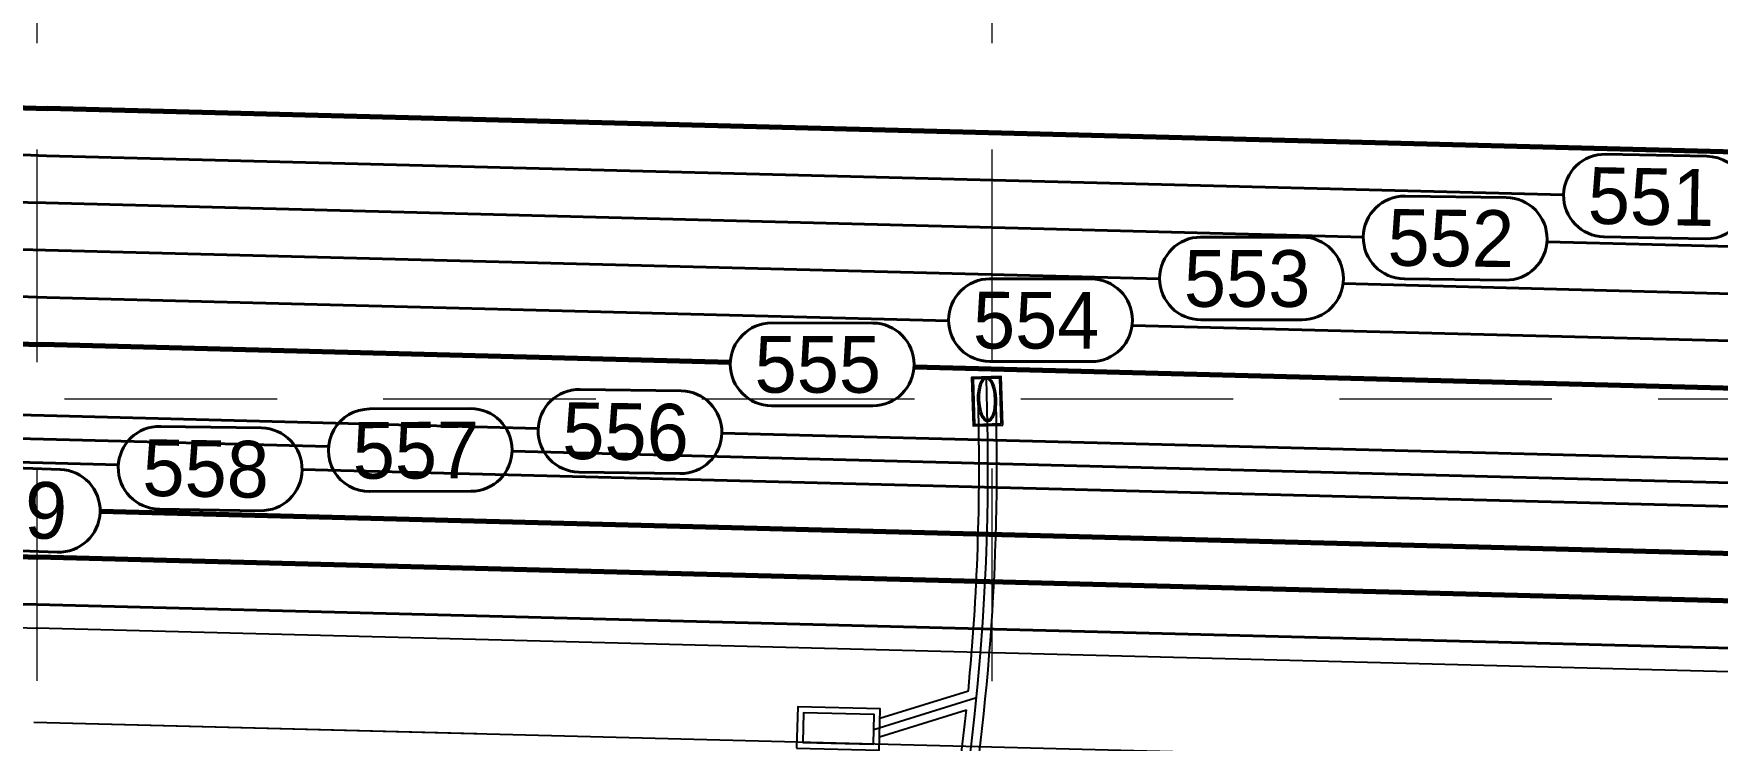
# Model space of a CAD drawing. Header units: feet. Extents: x 10084 to 13321, y 3329 to 8503.
# Drawn here: x 10895.6 to 11038.3, y 4595.9 to 4655.7 of the extents above; entities that cross this region are included whole.
import ezdxf
from ezdxf.enums import TextEntityAlignment as Align

# ---------------------------------------------------------------- set-up
doc = ezdxf.new("R2010")
doc.units = ezdxf.units.FT
doc.header["$LTSCALE"] = 40
doc.header["$MEASUREMENT"] = 0
for name, pattern in [('( Dashdot )', [1.001, 0.5, -0.25, 0.001, -0.25]), ('CENTERX2', [4, 2.5, -0.5, 0.5, -0.5]), ('DASHED', [0.75, 0.5, -0.25]), ('HIDDEN', [0.375, 0.25, -0.125])]:
    doc.linetypes.add(name, pattern=pattern)
for name, color, linetype in [('CURB', 4, 'Continuous'), ('GRID', 254, 'DASHED'), ('INLET', 4, 'Continuous'), ('Level 1', 7, 'Continuous'), ('ROW', 3, '( Dashdot )'), ('STORM', 2, 'Continuous'), ('storm CL', 7, 'CENTERX2')]:
    doc.layers.add(name, color=color, linetype=linetype)
doc.styles.add('Style-CB101', font='CB101.shx')

msp = doc.modelspace()

# ---------------------------------------------------------------- linework, layer by layer
at = {"layer": 'CURB', "color": 7}
for p in [(10933.17, 4596.42), (11137.66, 4591.15)]:
    msp.add_line(p, (10895.62, 4597.38), dxfattribs=at)
at = {"layer": 'GRID', "color": 252, "linetype": 'HIDDEN', "lineweight": 0, "ltscale": 1.8}
for p, q in [((10895.91, 3736.9), (10895.93, 8414.95)), ((10976.84, 3736.89), (10976.76, 8414.93)), ((10169.24, 4624.8), (13236.21, 4624.8))]:
    msp.add_line(p, q, dxfattribs=at)
at = {"layer": 'INLET', "color": 5, "flags": 128}
for points in [[(10977.72, 4622.57), (10977.59, 4626.69), (10975.07, 4626.6), (10975.21, 4622.49)], [(10977.58, 4622.7), (10977.46, 4626.55), (10975.21, 4626.48), (10975.33, 4622.62)], [(10960.26, 4595.22), (10967.26, 4595.04), (10967.34, 4598.54), (10960.35, 4598.72)], [(10960.77, 4595.7), (10966.77, 4595.55), (10966.83, 4598.05), (10960.83, 4598.2)]]:
    msp.add_lwpolyline(points, close=True, dxfattribs=at)
at = {"layer": 'INLET', "color": 5}
for major_axis, ratio in [((-0.06, 1.89), 0.408128), ((-0.06, 1.76), 0.36366)]:
    msp.add_ellipse((10976.39, 4624.75), major_axis=major_axis, ratio=ratio, dxfattribs=at)
at = {"layer": 'Level 1', "color": 5, "linetype": 'Continuous', "lineweight": 70}
for p, q in [((11043.32, 4645.59), (10896.8, 4649.37)), ((10954.65, 4627.87), (10896.28, 4629.38)), ((11140.98, 4623.07), (10970.21, 4627.47)), ((11152.11, 4608.78), (10901.25, 4615.24)), ((11152.01, 4604.78), (10895.98, 4611.38))]:
    msp.add_line(p, q, dxfattribs=at)
at = {"layer": 'Level 1', "color": 5, "linetype": 'Continuous', "lineweight": 40}
for p, q in [((11025.24, 4642.06), (10896.7, 4645.37)), ((11008.27, 4638.49), (10896.64, 4641.37)), ((10991.01, 4634.94), (10896.61, 4637.37)), ((11132.29, 4635.3), (11023.83, 4638.09)), ((11135.19, 4631.22), (11006.57, 4634.54)), ((10973.13, 4631.4), (10896.73, 4633.37)), ((11138.08, 4627.15), (10988.7, 4631)), ((10938.36, 4622.29), (10896.51, 4623.37)), ((11146.82, 4616.92), (10953.93, 4621.89)), ((10920.59, 4620.75), (10896.46, 4621.37)), ((11152.27, 4614.78), (10936.15, 4620.35)), ((10902.79, 4619.21), (10896.4, 4619.37)), ((11152.22, 4612.78), (10918.36, 4618.8)), ((11151.91, 4600.78), (10895.88, 4607.38))]:
    msp.add_line(p, q, dxfattribs=at)
at = {"layer": 'Level 1', "color": 5, "linetype": 'Continuous', "lineweight": 40, "flags": 128}
for points in [[(11037.24, 4638.33), (11028.67, 4638.5), (11028.67, 4638.5, -1), (11028.81, 4645.5), (11028.81, 4645.5), (11037.38, 4645.33), (11037.38, 4645.33, -1), (11037.24, 4638.33)], [(11020.29, 4634.84), (11011.72, 4634.95), (11011.72, 4634.95, -1), (11011.81, 4641.95), (11011.81, 4641.95), (11020.38, 4641.84), (11020.38, 4641.84, -1), (11020.29, 4634.84)], [(11003.08, 4631.48), (10994.51, 4631.48), (10994.51, 4631.48, -1), (10994.51, 4638.48), (10994.51, 4638.48), (11003.08, 4638.48), (11003.08, 4638.48, -1), (11003.08, 4631.48)], [(10985.21, 4627.94), (10976.63, 4627.95), (10976.63, 4627.95, -1), (10976.64, 4634.95), (10976.64, 4634.95), (10985.21, 4634.94), (10985.21, 4634.94, -1), (10985.21, 4627.94)], [(10966.71, 4624.2), (10958.14, 4624.21), (10958.14, 4624.21, -1), (10958.14, 4631.21), (10958.14, 4631.21), (10966.71, 4631.2), (10966.71, 4631.2, -1), (10966.71, 4624.2)], [(10950.37, 4618.46), (10941.8, 4618.59), (10941.8, 4618.59, -1), (10941.91, 4625.59), (10941.91, 4625.59), (10950.48, 4625.46), (10950.48, 4625.46, -1), (10950.37, 4618.46)], [(10932.67, 4616.96), (10924.1, 4616.93), (10924.1, 4616.93, -1), (10924.07, 4623.93), (10924.07, 4623.93), (10932.64, 4623.96), (10932.64, 4623.96, -1), (10932.67, 4616.96)], [(10914.8, 4615.32), (10906.23, 4615.46), (10906.23, 4615.46, -1), (10906.35, 4622.46), (10906.34, 4622.46), (10914.92, 4622.32), (10914.92, 4622.32, -1), (10914.8, 4615.32)], [(10897.62, 4611.81), (10889.05, 4612.12), (10889.05, 4612.12, -1), (10889.3, 4619.11), (10889.3, 4619.11), (10897.87, 4618.81), (10897.87, 4618.81, -1), (10897.62, 4611.81)]]:
    msp.add_lwpolyline(points, format="xyb", dxfattribs=at)
at = {"layer": 'Level 1', "color": 5, "linetype": 'Continuous', "lineweight": 70}
for radius, start, end in [(198, 250.3744, 268.4797), (218, 250.5986, 268.48), (236, 265.327, 268.5239)]:
    msp.add_arc((10902.06, 4847.3), radius, start, end, dxfattribs=at)
at = {"layer": 'Level 1', "color": 5, "linetype": 'Continuous', "lineweight": 40}
for radius, start, end in [(202, 250.3744, 268.4797), (210, 250.4276, 268.5116), (206, 255.0746, 268.4924), (214, 255.1791, 268.5721), (224, 250.6594, 268.5777), (226, 250.6594, 268.5777), (228, 250.6594, 268.5777)]:
    msp.add_arc((10902.06, 4847.3), radius, start, end, dxfattribs=at)
at = {"layer": 'Level 1', "color": 5, "linetype": 'Continuous', "lineweight": 40, "extrusion": (0, 0, -1)}
msp.add_arc((-10902.06, 4847.3), 240, 271.4761, 280.7734, dxfattribs=at)
at = {"layer": 'ROW', "color": 7, "linetype": 'Continuous'}
msp.add_line((11222.83, 4596.95), (10895.83, 4605.38), dxfattribs=at)
msp.add_arc((10902.06, 4847.3), 242, 180, 268.5239, dxfattribs=at)
at = {"layer": 'STORM', "color": 5}
for p, q in [((10967.32, 4597.75), (10974.81, 4600.07)), ((10967.28, 4596.16), (10974.64, 4598.45))]:
    msp.add_line(p, q, dxfattribs=at)
for radius, start, end in [(200.75, 338.6735, 1.4778), (199.25, 354.5118, 1.4867), (199.25, 338.5177, 354.0433)]:
    msp.add_arc((10776.47, 4619.13), radius, start, end, dxfattribs=at)
at = {"layer": 'storm CL', "color": 5}
msp.add_line((10966.8, 4596.8), (10975.51, 4599.5), dxfattribs=at)
msp.add_arc((10776.47, 4619.13), 200, 338.4435, 2.1165, dxfattribs=at)

# ---------------------------------------------------------------- texts
at = {"layer": 'Level 1', "color": 5, "linetype": 'Continuous', "lineweight": 40, "style": 'Style-CB101'}
for s, rotation, p in [('551', 358.9066, (11027.35, 4644.42)), ('552', 359.2736, (11010.36, 4640.87)), ('553', 359.9663, (10993.07, 4637.38)), ('554', 359.9663, (10975.2, 4633.85)), ('555', 359.9663, (10956.7, 4630.11)), ('556', 359.0888, (10940.46, 4624.51)), ('557', 0.2239, (10922.64, 4622.82)), ('558', 359.0377, (10904.89, 4621.38)), ('559', 357.9554, (10887.83, 4618.06))]:
    msp.add_text(s, height=4.8, rotation=rotation, dxfattribs=at).set_placement(p, align=Align.TOP_LEFT)

doc.saveas('drawing.dxf')
